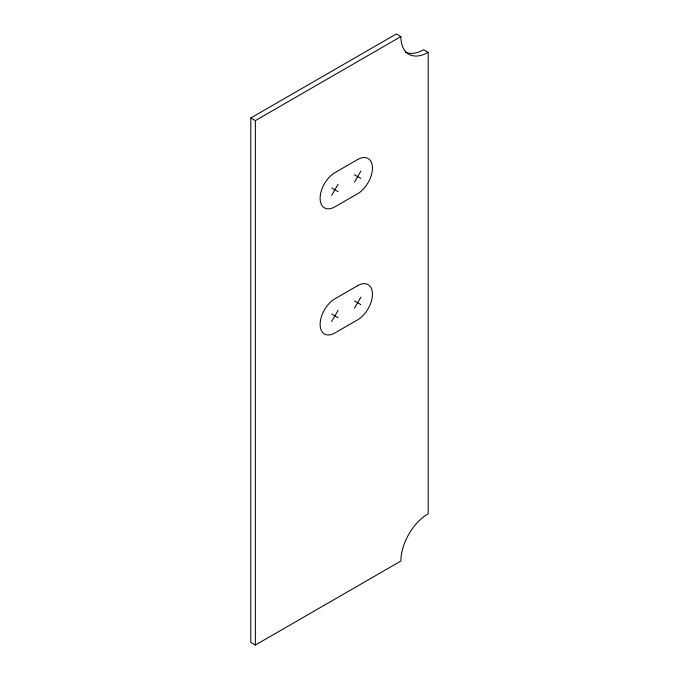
<?xml version="1.0" encoding="UTF-8"?>
<svg xmlns="http://www.w3.org/2000/svg" width="679" height="679" viewBox="0 0 679 679"><rect width="100%" height="100%" fill="white"/><g stroke="black" fill="none" stroke-linecap="round" stroke-linejoin="round"><path stroke-width="1.02" d="M331.683 195.331L338.125 184.187M354.438 182.193L360.88 171.049M331.683 321.456L338.125 310.303M354.438 308.317L360.88 297.164M250.806 117.976L396.341 33.95L400.89 36.581A38.618 22.297 -60 0 0 428.194 52.342L428.194 513.731A38.618 22.297 -60 0 0 400.89 561.024L255.355 645.05L250.806 642.419L250.806 117.976L255.355 120.607L400.89 36.581M428.194 52.342L423.645 49.711A38.618 22.297 -60 0 1 405.185 52.071M354.438 174.766L360.88 178.484M331.683 187.905L338.125 191.614M354.438 300.882L360.88 304.599M331.683 314.021L338.125 317.738M255.355 120.607L255.355 645.05M357.655 159.54L334.9 172.678A20.913 12.078 -60 0 0 320.115 198.302A20.913 12.078 -60 0 0 334.9 206.84L357.655 193.702A20.913 12.078 -60 0 0 372.448 168.086A20.913 12.078 -60 0 0 357.655 159.54M357.655 285.664L334.9 298.802A20.913 12.078 -60 0 0 320.115 324.418A20.913 12.078 -60 0 0 334.9 332.956L357.655 319.817A20.913 12.078 -60 0 0 372.448 294.202A20.913 12.078 -60 0 0 357.655 285.664"/></g></svg>
